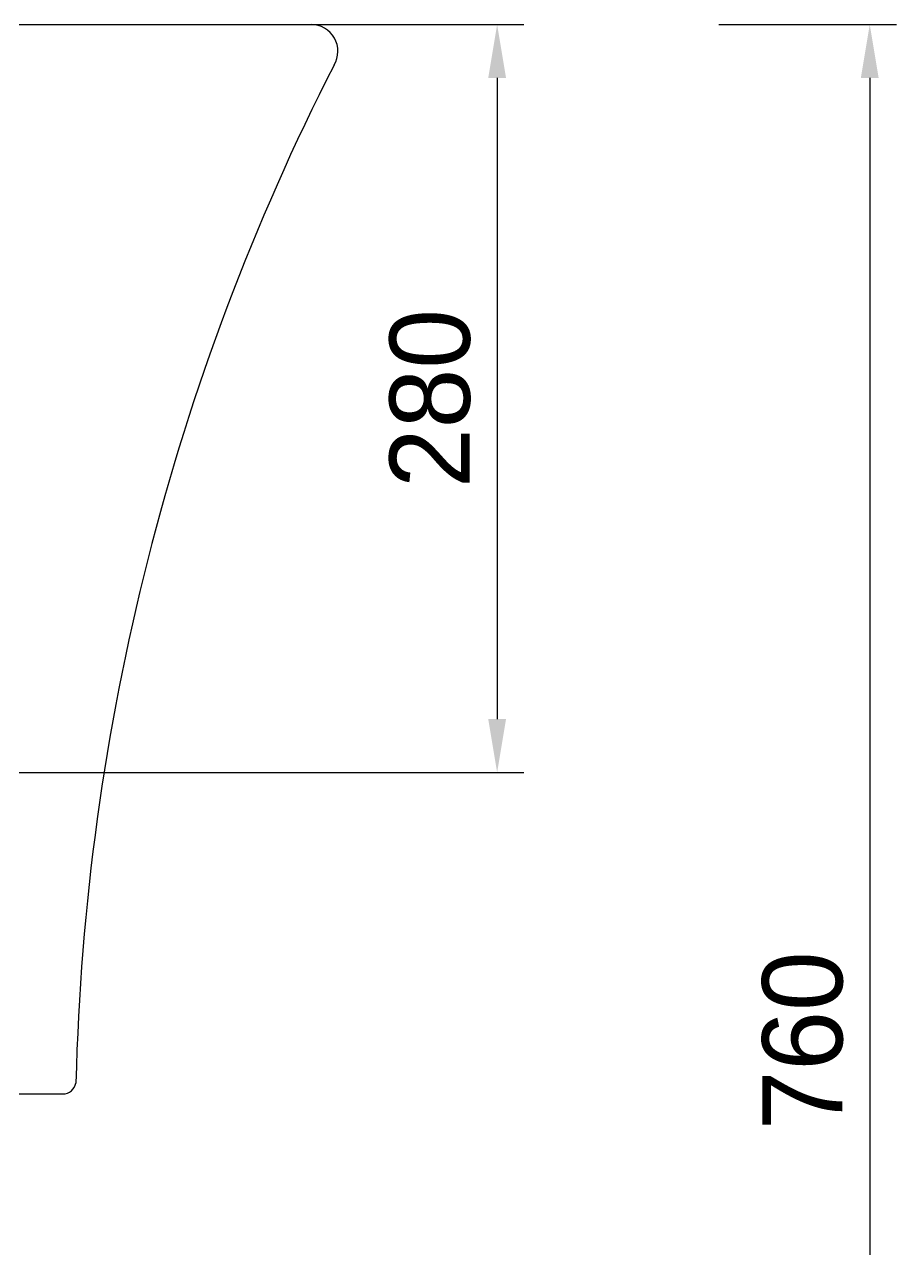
# Model space of a CAD drawing. Extents: x 69200 to 71625, y 58354 to 61785.
# Drawn here: x 70078.6 to 70404.6, y 59567.8 to 60025.8 of the extents above; entities that cross this region are included whole.
import ezdxf

# ---------------------------------------------------------------- set-up
doc = ezdxf.new("R2010")
doc.units = 0
doc.header["$MEASUREMENT"] = 0
doc.layers.get('0').update_dxf_attribs({"linetype": 'CONTINUOUS'})
doc.layers.get('Defpoints').update_dxf_attribs({"linetype": 'CONTINUOUS'})
doc.styles.add('h', font='', dxfattribs={"height": 30})
doc.styles.get('h').set_extended_font_data('Haansoft Batang')
doc.dimstyles.new('AM_ISO$0', dxfattribs={"dimtxt": 3, "dimasz": 20, "dimexe": 10, "dimexo": 0.5, "dimgap": 10, "dimtad": 1, "dimdec": 0, "dimdsep": 46, "dimtxsty": 'h', "dimcen": -5, "dimclrd": 256, "dimclre": 256, "dimclrt": 256, "dimadec": 0, "dimazin": 2, "dimtp": 0.1, "dimtm": 0.1, "dimtfac": 0.71, "dimtdec": 0, "dimtmove": 0, "dimatfit": 3, "dimfxl": 0, "dimlwd": -1, "dimlwe": -1, "dimarcsym": 0})

# ---------------------------------------------------------------- blocks, each defined once
blk = doc.blocks.new('*D31')
at = {"linetype": 'ByBlock'}
for p, q in [((70028.24, 60025.85), (70265.27, 60025.85)), ((70255.27, 60005.85), (70255.27, 59766.15)), ((70020.86, 59746.15), (70265.27, 59746.15))]:
    blk.add_line(p, q, dxfattribs=at)
for points in [[(70251.94, 60005.85), (70258.61, 60005.85), (70255.27, 60025.85)], [(70251.94, 59766.15), (70258.61, 59766.15), (70255.27, 59746.15)]]:
    blk.add_solid(points)
at = {"layer": 'Defpoints', "color": 0}
for p in [(70027.74, 60025.85), (70020.36, 59746.15), (70255.27, 59746.15)]:
    blk.add_point(p, dxfattribs=at)
at = {"insert": (70230.27, 59886), "char_height": 30, "attachment_point": 5, "rotation": 90, "style": 'h'}
blk.add_mtext('280', dxfattribs=at)
blk = doc.blocks.new('*D33')
at = {"linetype": 'ByBlock'}
for p, q in [((70338.12, 60025.85), (70404.58, 60025.85)), ((70394.58, 60005.85), (70394.58, 59285.85)), ((70393.76, 59265.85), (70404.58, 59265.85))]:
    blk.add_line(p, q, dxfattribs=at)
for points in [[(70391.25, 60005.85), (70397.91, 60005.85), (70394.58, 60025.85)], [(70391.25, 59285.85), (70397.91, 59285.85), (70394.58, 59265.85)]]:
    blk.add_solid(points)
at = {"layer": 'Defpoints', "color": 0}
for p in [(70337.62, 60025.85), (70393.26, 59265.85), (70394.58, 59265.85)]:
    blk.add_point(p, dxfattribs=at)
at = {"insert": (70369.58, 59645.85), "char_height": 30, "attachment_point": 5, "rotation": 90, "style": 'h'}
blk.add_mtext('760', dxfattribs=at)

msp = doc.modelspace()

# ---------------------------------------------------------------- linework, layer by layer
for p, q in [((69705.73, 60025.85, -57.71), (70185.75, 60025.85, -57.71)), ((69798.09, 59626, -57.71), (70092.9, 59626, -57.71))]:
    msp.add_line(p, q)
for centre, radius, start, end in [((70185.75, 60015.85, -57.71), 10, 329.0525, 90), ((70980.95, 59608.69, -57.71), 883.4, 152.93017, 178.61301), ((70092.9, 59631, -57.71), 5, 270, 349.2855)]:
    msp.add_arc(centre, radius, start, end)

# ---------------------------------------------------------------- dimensions: what is measured, and where the dimension line sits
dim = msp.add_linear_dim(base=(70255.27, 59746.15, -57.71), p1=(70027.74, 60025.85, -57.71), p2=(70020.36, 59746.15, -57.71), angle=90, dimstyle='AM_ISO$0')
dim.commit()
dim.dimension.update_dxf_attribs({"geometry": '*D31', "text_midpoint": (70230.27, 59886, -57.71)})
dim = msp.add_linear_dim(base=(70394.58, 59265.85), p1=(70337.62, 60025.85), p2=(70393.26, 59265.85), angle=90, dimstyle='AM_ISO$0')
dim.commit()
dim.dimension.update_dxf_attribs({"geometry": '*D33', "text_midpoint": (70394.58, 59645.85), "dimtype": 160})

doc.saveas('drawing.dxf')
